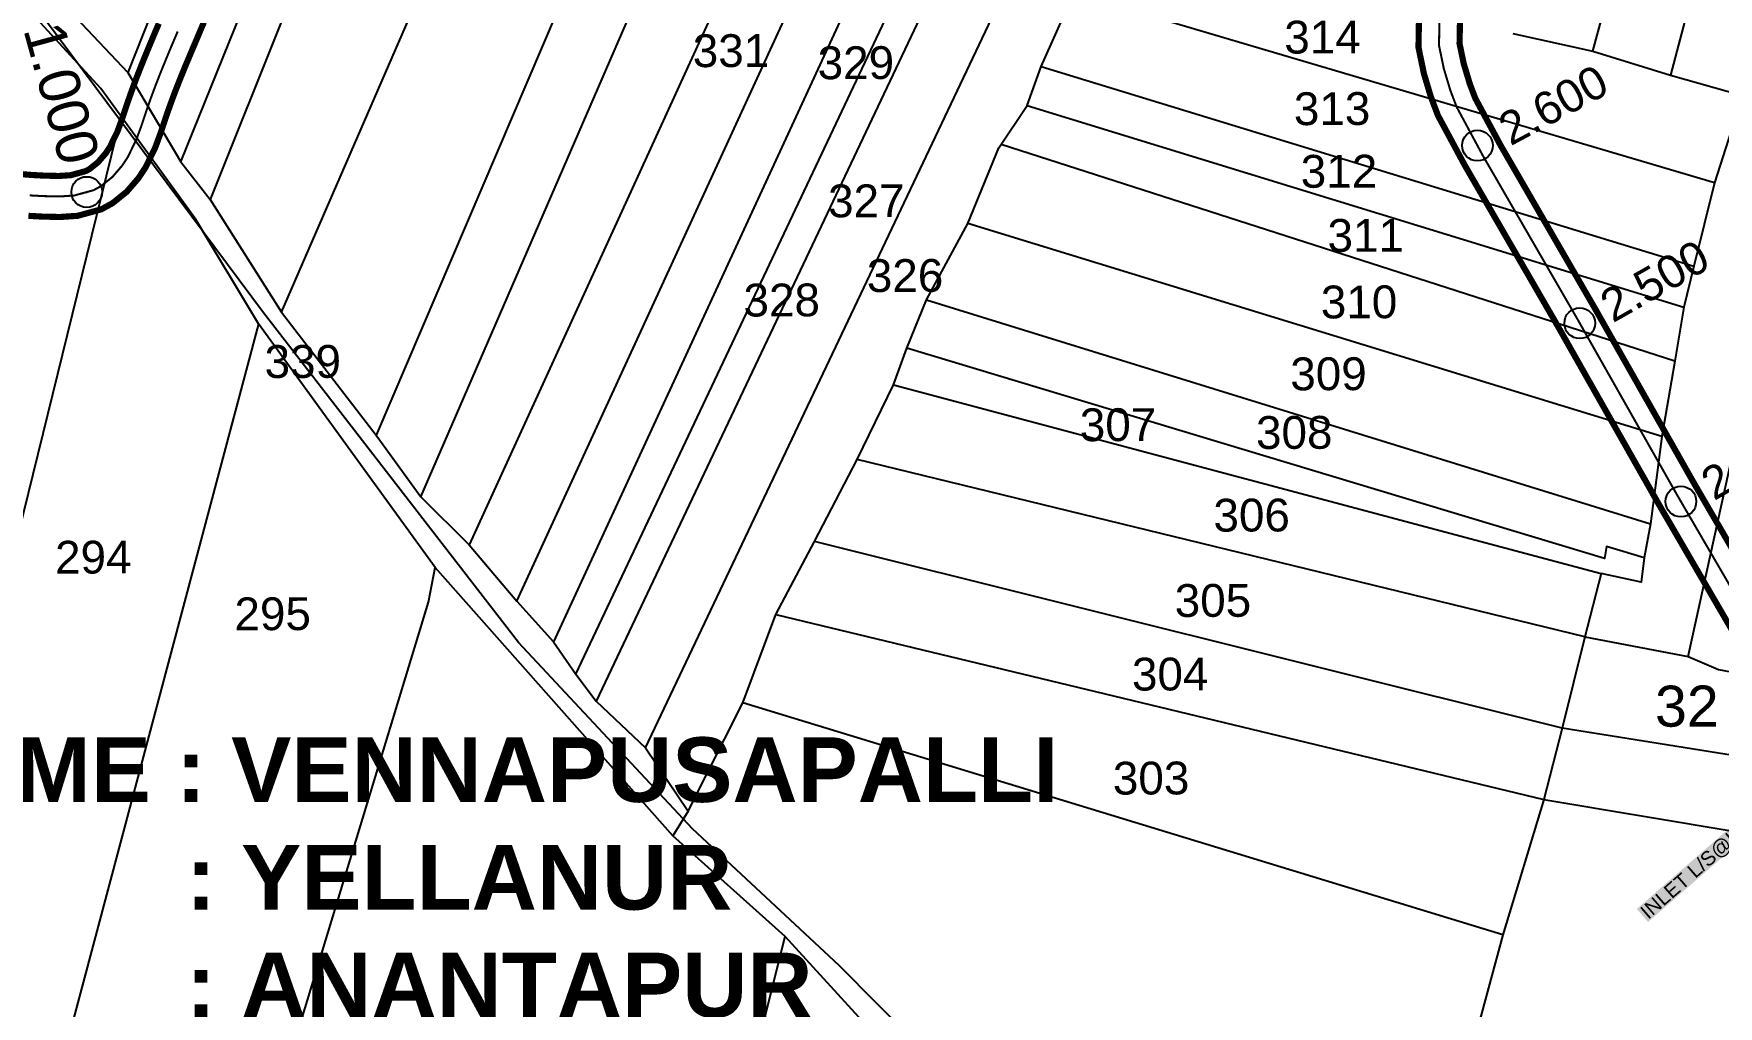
# Model space of a CAD drawing. Header units: inches. Extents: x 182366 to 215308, y 1619047 to 1632624.
# Drawn here: x 186635 to 187456, y 1620985 to 1621460 of the extents above; entities that cross this region are included whole.
import ezdxf
from ezdxf.enums import TextEntityAlignment as Align

# ---------------------------------------------------------------- set-up
doc = ezdxf.new("R2010")
doc.units = ezdxf.units.IN
doc.header["$MEASUREMENT"] = 0
doc.header["$PDMODE"] = 32
doc.header["$PDSIZE"] = 15
doc.linetypes.add('HIDDEN2', pattern=[0.1875, 0.125, -0.0625])
for name, color, linetype in [('CANAL1', 7, 'Continuous'), ('CHANAGE', 1, 'Continuous'), ('CS', 134, 'Continuous'), ('CSMark', 72, 'Continuous'), ('PLOT', 7, 'Continuous'), ('PLOT NO', 7, 'Continuous'), ('ROAD', 1, 'Continuous'), ('STREAM', 4, 'Continuous'), ('STRUCTURE', 5, 'Continuous'), ('TEXT', 1, 'Continuous')]:
    doc.layers.add(name, color=color, linetype=linetype)
doc.styles.get("Standard").update_dxf_attribs({"font": 'arial.ttf'})

msp = doc.modelspace()

# ---------------------------------------------------------------- linework, layer by layer
at = {"layer": 'CANAL1', "color": 200, "const_width": 3}
for points in [[(187489.74, 1621123.25), (187427.72, 1621229.85), (187378.83, 1621316.11), (187332.74, 1621395.81), (187319.72, 1621420), (187316.26, 1621429.15), (187312.92, 1621440.27), (187310.25, 1621453.14), (187310.5, 1621467.07), (187311.68, 1621475.37), (187312.7, 1621481.48), (187340.48, 1621575.63), (187358.53, 1621632.33), (187394.65, 1621747.94), (187415.79, 1621818.38), (187461.02, 1621964.93)], [(187507.18, 1621133.06), (187445.06, 1621239.81), (187396.19, 1621326.05), (187350.21, 1621405.55), (187337.96, 1621428.31), (187335.22, 1621435.57), (187332.33, 1621445.2), (187330.28, 1621455.02), (187330.48, 1621465.48), (187331.44, 1621472.33), (187332.22, 1621476.98), (187359.6, 1621569.77), (187377.6, 1621626.32), (187413.77, 1621742.08), (187434.93, 1621812.55), (187480.2, 1621959.25)]]:
    msp.add_lwpolyline(points, dxfattribs=at)
at = {"layer": 'CANAL1', "color": 1, "linetype": 'HIDDEN2', "ltscale": 30, "const_width": 1}
for points in [[(187498.46, 1621128.16), (187436.39, 1621234.83), (187387.51, 1621321.08), (187341.47, 1621400.68), (187328.84, 1621424.16), (187325.74, 1621432.36), (187322.63, 1621442.73), (187320.26, 1621454.08), (187320.49, 1621466.28), (187321.56, 1621473.85), (187322.46, 1621479.23), (187350.04, 1621572.7), (187368.06, 1621629.33), (187404.21, 1621745.01), (187425.36, 1621815.46), (187470.61, 1621962.09)], [(186705.11, 1621460.92), (186702.34, 1621454.4), (186699.61, 1621447.86), (186696.94, 1621441.3), (186694.36, 1621434.72), (186691.9, 1621428.09), (186690.08, 1621422.88), (186687.35, 1621414.7), (186684.88, 1621408.07), (186680.79, 1621399.68), (186678.04, 1621395.5), (186673.3, 1621389.98), (186667.74, 1621385.51), (186664.12, 1621383.52), (186654.63, 1621380.92), (186647.46, 1621380.45), (186639.37, 1621380.63), (186632.99, 1621380.98)]]:
    msp.add_lwpolyline(points, dxfattribs=at)
at = {"layer": 'CANAL1', "color": 6, "linetype": 'ByBlock', "ltscale": 2, "const_width": 3}
for points in [[(186695.91, 1621464.83), (186693.13, 1621458.28), (186690.37, 1621451.68), (186687.65, 1621445.01), (186685.01, 1621438.28), (186682.49, 1621431.47), (186680.62, 1621426.12), (186677.91, 1621418.03), (186675.68, 1621412.01), (186672.08, 1621404.64), (186670.04, 1621401.53), (186666.31, 1621397.2), (186662.16, 1621393.85), (186660.35, 1621392.85), (186652.97, 1621390.83), (186647.24, 1621390.45), (186639.76, 1621390.62), (186633.66, 1621390.96), (186626.86, 1621391.5)], [(186717.88, 1621465.4), (186714.32, 1621457.01), (186711.56, 1621450.51), (186708.85, 1621444.04), (186706.22, 1621437.59), (186703.7, 1621431.15), (186701.31, 1621424.7), (186699.54, 1621419.65), (186696.78, 1621411.37), (186694.09, 1621404.13), (186689.49, 1621394.72), (186686.04, 1621389.46), (186680.28, 1621382.77), (186673.33, 1621377.17), (186667.9, 1621374.19), (186656.3, 1621371.01), (186647.67, 1621370.44), (186638.98, 1621370.64), (186632.32, 1621371)]]:
    msp.add_lwpolyline(points, dxfattribs=at)
at = {"layer": 'CS', "color": 3}
for p in [(187339, 1621405.29), (187388.9, 1621318.63), (187438.24, 1621231.65)]:
    msp.add_point(p, dxfattribs=at)
at = {"layer": 'CSMark'}
msp.add_point((186660.76, 1621382.6), dxfattribs=at)
at = {"layer": 'PLOT'}
for points in [[(187395.32, 1621451.36), (187505.49, 1621857.59)], [(187540.18, 1621845.05), (187433.13, 1621439.55)], [(186755.68, 1621324.09), (186961.43, 1621797.45)], [(187015.75, 1621764.65), (186801.93, 1621263.97)], [(186869.19, 1621749.51), (186720.97, 1621378.96)], [(186706.65, 1621397.29), (186847.69, 1621746.49)], [(186823.69, 1621234.02), (187045.28, 1621745.02)], [(186796.47, 1621733.08), (186680.74, 1621440.98)], [(187076.62, 1621712.15), (186847.24, 1621210.5)], [(187441.81, 1621155.98), (187560.76, 1621697.2)], [(186870.51, 1621183.11), (187095.64, 1621672.93)], [(187112.12, 1621648.13), (186888.44, 1621163.2)], [(186899.24, 1621147.5), (187130.58, 1621636.96)], [(187138.74, 1621619.13), (186909.28, 1621134.21)], [(186933.31, 1621111.5), (187164.42, 1621598.78)], [(186621.46, 1621503.79), (186680.74, 1621440.98), (186706.65, 1621397.29), (186720.97, 1621378.96), (186755.68, 1621324.09), (186801.93, 1621263.97), (186823.69, 1621234.02), (186847.24, 1621210.5), (186870.51, 1621183.11), (186888.44, 1621163.2), (186899.24, 1621147.5), (186909.28, 1621134.21), (186933.31, 1621111.5), (186954.01, 1621080.55), (186946.65, 1621068.54)], [(187069.76, 1620944.57), (187001.39, 1621019.51), (186946.65, 1621068.54), (186830.75, 1621199.5), (186744.48, 1621318.32), (186713.96, 1621369.19), (186667.59, 1621433.19), (186610.41, 1621495.35)], [(186954.01, 1621080.55), (186980.78, 1621133.44), (186996.86, 1621176.48), (187015.72, 1621212.15), (187036.5, 1621252.08), (187054.25, 1621288.64), (187060.78, 1621306.46), (187070.38, 1621330.1), (187090.4, 1621367.32), (187105.61, 1621404.25), (187119.38, 1621424.81), (187126.31, 1621443.83), (187142.23, 1621479.66)], [(187454.56, 1621387.18), (187142.23, 1621479.66)], [(187356.31, 1621460), (187395.32, 1621451.36), (187433.13, 1621439.55), (187468.26, 1621429.68), (187454.56, 1621387.18), (187444.46, 1621346.38), (187439.65, 1621326.39), (187435.35, 1621300.08), (187428.89, 1621263.29), (187423.43, 1621220.75), (187420.31, 1621204.18), (187418.89, 1621192.24), (187399.38, 1621196.56), (187391.44, 1621165.61), (187380.36, 1621121.14), (187371.46, 1621086.29), (187351.44, 1621020.35), (187327.1, 1620930.78)], [(187126.31, 1621443.83), (187444.46, 1621346.38)], [(187119.38, 1621424.81), (187439.65, 1621326.39)], [(186529.81, 1620971.61), (186567.75, 1621069.18), (186589.22, 1621061.04), (186677.47, 1621419.55)], [(187435.35, 1621300.08), (187106.69, 1621405.87)], [(187428.89, 1621263.29), (187090.4, 1621367.32)], [(187070.38, 1621330.1), (187423.43, 1621220.75)], [(186744.48, 1621318.32), (186646.28, 1620949.33), (186718.31, 1620823.8), (186826, 1620701.63), (186806.19, 1620635.75)], [(187420.31, 1621204.18), (187401.87, 1621209.71), (187400.91, 1621203.78), (187060.78, 1621306.46)], [(187054.25, 1621288.64), (187399.38, 1621196.56)], [(187391.44, 1621165.61), (187036.5, 1621252.08)], [(187900.11, 1621038), (187380.36, 1621121.14), (187015.72, 1621212.15)], [(186718.31, 1620823.8), (186827.39, 1621182.53), (186830.75, 1621199.5)], [(186996.86, 1621176.48), (187371.46, 1621086.29)], [(187391.44, 1621165.61), (187441.81, 1621155.98), (187456.63, 1621149.79), (187469.46, 1621147.2), (187496.12, 1621139.4), (187529.02, 1621132.94), (187559.62, 1621127.46), (187572.51, 1621125.17), (187588.31, 1621122.59), (187601.79, 1621120.99), (187621.54, 1621115.47), (187636.68, 1621112.56), (187657.73, 1621109.67), (187686.41, 1621104.79), (187715.69, 1621100.62), (187749.57, 1621096.13), (187776.88, 1621092.28), (187817.66, 1621089.45), (187842.67, 1621083.95), (187866.69, 1621080.08), (187909.13, 1621075.29), (187900.11, 1621038), (187894.31, 1620998.88), (187876.62, 1620889.18)], [(187351.44, 1621020.35), (186980.78, 1621133.44)], [(187371.46, 1621086.29), (187894.31, 1620998.88)], [(186899.07, 1620610.91), (187001.39, 1621019.51)]]:
    msp.add_lwpolyline(points, dxfattribs=at)
at = {"layer": 'ROAD'}
msp.add_lwpolyline([(187211.92, 1620819.43), (187027.75, 1621005.39), (186956.24, 1621071.94), (186871.29, 1621162.94), (186747.01, 1621323.75), (186611.5, 1621505.51), (186557.38, 1621536.49), (186509.98, 1621556.37), (186468.08, 1621593.52), (186451.86, 1621615.73), (186430.05, 1621625.43), (186349.86, 1621638.45), (186316.5, 1621640.92)], dxfattribs=at)
at = {"layer": 'STREAM'}
msp.add_spline([(187217.13, 1620747.15), (187228.61, 1620779.2), (187256.4, 1620798.12), (187291.62, 1620809.65), (187321.74, 1620820.17), (187338.23, 1620847.89), (187348.74, 1620883.48), (187363.48, 1620904.77), (187394.55, 1620904.71), (187426.82, 1620902.31), (187444.95, 1620921.35), (187462.32, 1620926.72), (187497.9, 1620925.22), (187509.6, 1620941.03), (187518.57, 1620954.09), (187552.17, 1620952.02), (187571, 1620953.05), (187592.15, 1620981.75), (187601.7, 1621015.73), (187604.28, 1621042.89), (187612.97, 1621062.73), (187622.2, 1621074.85), (187619.53, 1621104.18), (187623.59, 1621122.2), (187642.89, 1621123.81), (187664.26, 1621125.94), (187696.46, 1621120.38), (187720.93, 1621119.43), (187762.4, 1621113.4), (187805.14, 1621113.79), (187819, 1621127.22), (187832.12, 1621130.61), (187843.77, 1621137.89), (187852.1, 1621158.23), (187878.72, 1621158.15), (187907.46, 1621149.38), (187930.37, 1621152.24), (187956.45, 1621169.41), (187968.46, 1621198.31), (187968.56, 1621216.2), (187979.51, 1621223.66), (188022.27, 1621234.32), (188056.1, 1621249.75), (188063.3, 1621268.8), (188070.39, 1621291.78), (188069.31, 1621307.25), (188060.25, 1621315.73), (188062.78, 1621330.95), (188068.9, 1621351.34), (188079.17, 1621367.36), (188088.97, 1621370.74), (188113.51, 1621359.99), (188134.68, 1621357.23), (188152.74, 1621357.8), (188165.63, 1621361.46), (188172.33, 1621362.77)], degree=3, dxfattribs=at)
msp.add_open_spline([(187217.03, 1620747.11), (187219.31, 1620749.65), (187219.3, 1620751.58), (187220.82, 1620754.32), (187222.54, 1620757.85), (187230.01, 1620763.11), (187230.84, 1620765.39), (187232.48, 1620769.05), (187233.26, 1620770.51), (187235.03, 1620773.32), (187236.04, 1620774.63), (187238.42, 1620777.21), (187239.78, 1620778.46), (187244.88, 1620782.54), (187249.33, 1620785.14), (187256.67, 1620788.73), (187259.33, 1620789.91), (187264.6, 1620792.14), (187267.22, 1620793.18), (187275.11, 1620796.09), (187280.38, 1620797.77), (187287.98, 1620799.82), (187290.14, 1620800.36), (187293.97, 1620801.26), (187295.63, 1620801.63), (187299.06, 1620802.38), (187300.83, 1620802.77), (187306.21, 1620804.01), (187309.91, 1620804.96), (187317.31, 1620807.55), (187321.03, 1620809.2), (187326.36, 1620812.67), (187328.12, 1620814.04), (187331.3, 1620816.99), (187332.74, 1620818.57), (187337.54, 1620824.54), (187340.18, 1620829.32), (187343.98, 1620837.83), (187345.33, 1620841.55), (187348.48, 1620851.25), (187349.93, 1620857.05), (187352.86, 1620868.18), (187354.33, 1620873.5), (187357.49, 1620882.08), (187358.89, 1620885.37), (187361.67, 1620890.53), (187363, 1620892.55), (187365.1, 1620895.01), (187365.86, 1620895.76), (187367.09, 1620896.75), (187367.57, 1620897.08), (187368.53, 1620897.62), (187369.04, 1620897.86), (187370.78, 1620898.5), (187372.2, 1620898.8), (187375.56, 1620899.06), (187377.5, 1620899.01), (187381.74, 1620898.57), (187384.04, 1620898.18), (187389.67, 1620897), (187393.08, 1620896.1), (187400.16, 1620894.21), (187403.84, 1620893.23), (187410.66, 1620891.9), (187413.77, 1620891.47), (187419.44, 1620891.39), (187421.97, 1620891.58), (187425.93, 1620892.5), (187427.36, 1620892.95), (187429.69, 1620893.96), (187430.62, 1620894.43), (187432.4, 1620895.49), (187433.22, 1620896.06), (187436.25, 1620898.39), (187438.06, 1620900.31), (187441.28, 1620904.07), (187442.7, 1620905.94), (187445.37, 1620909.36), (187446.63, 1620910.92), (187448.47, 1620912.88), (187449.1, 1620913.48), (187450.22, 1620914.43), (187450.71, 1620914.8), (187451.76, 1620915.49), (187452.32, 1620915.8), (187454.06, 1620916.65), (187455.34, 1620917.1), (187458.43, 1620917.82), (187460.3, 1620918.02), (187464.67, 1620917.99), (187467.43, 1620917.65), (187473.36, 1620916.64), (187476.53, 1620915.98), (187482.54, 1620914.98), (187485.34, 1620914.61), (187490.5, 1620914.48), (187492.82, 1620914.6), (187497.01, 1620915.43), (187498.85, 1620915.99), (187501.76, 1620917.36), (187502.86, 1620918), (187504.86, 1620919.4), (187505.77, 1620920.16), (187508.77, 1620922.97), (187510.47, 1620925.2), (187513.45, 1620929.72), (187514.73, 1620932.03), (187517.1, 1620936.52), (187518.18, 1620938.72), (187520.21, 1620942.53), (187521.17, 1620944.15), (187522.39, 1620945.78), (187522.74, 1620946.19), (187523.26, 1620946.7), (187523.44, 1620946.86), (187523.75, 1620947.09), (187523.9, 1620947.18), (187524.3, 1620947.37), (187524.53, 1620947.46), (187525.52, 1620947.73), (187526.56, 1620947.86), (187529.3, 1620947.81), (187530.98, 1620947.62), (187534.74, 1620946.96), (187536.82, 1620946.5), (187541.96, 1620945.3), (187545.1, 1620944.51), (187550.71, 1620943.4), (187553.1, 1620943.01), (187557.9, 1620942.54), (187560.31, 1620942.44), (187564.94, 1620942.64), (187567.15, 1620942.91), (187570.84, 1620943.75), (187572.33, 1620944.2), (187575.26, 1620945.36), (187576.68, 1620946.06), (187579.33, 1620947.64), (187580.58, 1620948.52), (187585.07, 1620952.13), (187587.77, 1620955.3), (187592.42, 1620961.99), (187594.37, 1620965.54), (187597.34, 1620971.67), (187598.47, 1620974.24), (187600.37, 1620978.8), (187601.17, 1620980.8), (187602.72, 1620984.81), (187603.46, 1620986.8), (187605.55, 1620992.79), (187606.77, 1620996.79), (187608.71, 1621004.49), (187609.45, 1621008.18), (187610.28, 1621013.94), (187610.51, 1621015.96), (187610.85, 1621019.9), (187610.98, 1621021.84), (187611.33, 1621027.55), (187611.52, 1621031.2), (187612.13, 1621037.19), (187612.48, 1621039.6), (187613.47, 1621044.21), (187614.12, 1621046.44), (187615.6, 1621050.29), (187616.38, 1621051.95), (187618.03, 1621054.83), (187618.85, 1621056.08), (187620.57, 1621058.34), (187621.55, 1621059.48), (187623.74, 1621061.98), (187624.95, 1621063.34), (187627.35, 1621066.41), (187628.57, 1621068.12), (187630.05, 1621071.02), (187630.44, 1621071.93), (187631.09, 1621073.74), (187631.35, 1621074.66), (187631.96, 1621077.37), (187632.14, 1621079.15), (187632.2, 1621082.56), (187632.08, 1621084.19), (187631.5, 1621089.01), (187630.8, 1621092.01), (187629.47, 1621097.76), (187628.84, 1621100.52), (187628.26, 1621104.39), (187628.12, 1621105.59), (187627.97, 1621107.98), (187627.95, 1621109.15), (187628.05, 1621111.55), (187628.21, 1621112.74), (187628.6, 1621114.44), (187628.83, 1621115.01), (187628.97, 1621115.28)], degree=3, knots=[0, 0, 0, 0, 1.077652, 1.077652, 3.232957, 3.232957, 4.940129, 4.940129, 6.234249, 6.234249, 7.648025, 7.648025, 9.061802, 9.061802, 12.436885, 12.436885, 14.237396, 14.237396, 16.037907, 16.037907, 19.63893, 19.63893, 21.045625, 21.045625, 22.086801, 22.086801, 23.127977, 23.127977, 25.210328, 25.210328, 27.292679, 27.292679, 28.360074, 28.360074, 29.427468, 29.427468, 32.222623, 32.222623, 34.344494, 34.344494, 37.955778, 37.955778, 41.567062, 41.567062, 43.774393, 43.774393, 45.535997, 45.535997, 46.545383, 46.545383, 47.242883, 47.242883, 47.940383, 47.940383, 49.404233, 49.404233, 50.868083, 50.868083, 52.331933, 52.331933, 54.290382, 54.290382, 56.248832, 56.248832, 57.825071, 57.825071, 59.025388, 59.025388, 59.693503, 59.693503, 60.139356, 60.139356, 60.585209, 60.585209, 61.886021, 61.886021, 63.186833, 63.186833, 64.487645, 64.487645, 65.197107, 65.197107, 65.80712, 65.80712, 66.417132, 66.417132, 67.637158, 67.637158, 69.134987, 69.134987, 70.921997, 70.921997, 72.709007, 72.709007, 74.168811, 74.168811, 75.278286, 75.278286, 76.117591, 76.117591, 76.637074, 76.637074, 77.156558, 77.156558, 78.485258, 78.485258, 79.813957, 79.813957, 81.142657, 81.142657, 82.471357, 82.471357, 83.091063, 83.091063, 83.545619, 83.545619, 84.085566, 84.085566, 84.625513, 84.625513, 85.881283, 85.881283, 87.137053, 87.137053, 88.392823, 88.392823, 90.05861, 90.05861, 91.233224, 91.233224, 92.407838, 92.407838, 93.466939, 93.466939, 94.185835, 94.185835, 94.907722, 94.907722, 95.629609, 95.629609, 97.67564, 97.67564, 99.721671, 99.721671, 101.198969, 101.198969, 102.403805, 102.403805, 103.60864, 103.60864, 106.018311, 106.018311, 108.187459, 108.187459, 109.329385, 109.329385, 110.471312, 110.471312, 112.755164, 112.755164, 114.443623, 114.443623, 116.132083, 116.132083, 117.508538, 117.508538, 118.633129, 118.633129, 119.619505, 119.619505, 120.60588, 120.60588, 121.592256, 121.592256, 121.997422, 121.997422, 122.402588, 122.402588, 123.21292, 123.21292, 124.023253, 124.023253, 125.689104, 125.689104, 127.354954, 127.354954, 128.121629, 128.121629, 128.888304, 128.888304, 129.829268, 129.829268, 130.654822, 130.654822, 130.654822, 130.654822], dxfattribs=at)

# ---------------------------------------------------------------- texts
at = {"layer": 'CHANAGE'}
for s, rotation, p in [('2.600', 28.28873, (187351.32, 1621411.92)), ('2.500', 29.54277, (187401.08, 1621325.53)), ('2.400', 30.19302, (187450.34, 1621238.69))]:
    msp.add_text(s, height=16, rotation=rotation, dxfattribs=at).set_placement(p, align=Align.MIDDLE_LEFT)
at = {"layer": 'CSMark', "color": 1}
msp.add_text('1.000', height=20, rotation=285.30118, dxfattribs=at).set_placement((186657.85, 1621397.12), align=Align.MIDDLE_RIGHT)
at = {"layer": 'PLOT NO'}
for s, height, p in [('314', 16, (187263.44, 1621458.21)), ('331', 16, (186974.95, 1621451.58)), ('329', 16, (187035.86, 1621445.69)), ('313', 16, (187268.11, 1621423.3)), ('312', 16, (187271.46, 1621392.75)), ('327', 16, (187040.96, 1621378.33)), ('311', 16, (187284.53, 1621361.48)), ('326', 16, (187059.84, 1621341.88)), ('328', 16, (186999.7, 1621329.94)), ('310', 16, (187281.26, 1621329.02)), ('339', 16, (186766.13, 1621299.96)), ('309', 16, (187266.37, 1621293.96)), ('307', 16, (187163.72, 1621269.13)), ('308', 16, (187249.66, 1621265.35)), ('306', 16, (187228.89, 1621225.02)), ('294', 16, (186663.95, 1621204.51)), ('305', 16, (187210.01, 1621183.4)), ('295', 16, (186751.44, 1621176.91)), ('304', 16, (187189.15, 1621147.5)), ('32', 20, (187441.14, 1621131.86)), ('303', 16, (187179.84, 1621096.75))]:
    msp.add_text(s, height=height, rotation=0.18821, dxfattribs=at).set_placement(p, align=Align.MIDDLE_CENTER)
at = {"layer": 'STRUCTURE', "color": 5, "insert": (187417.69, 1621032.83, 47), "char_height": 7, "width": 93.8538, "attachment_point": 1, "rotation": 41.08263, "bg_fill": 1, "box_fill_scale": 1.1, "bg_fill_color": 7, "bg_fill_true_color": 16777215, "bg_fill_transparency": 0}
msp.add_mtext('INLET L/S@KM2.255', dxfattribs=at)
at = {"layer": 'TEXT', "insert": (186359.64, 1621116.61), "char_height": 31.4996, "width": 823.4731, "attachment_point": 1}
msp.add_mtext('\\pxql;{\\fArial|b1|i0|c0|p34;\\C1;VILLAGE NAME :\\C5; VENNAPUSAPALLI\\P\\C1;MANDAL             : \\C5;YELLANUR\\P\\C1;DISTRICT            : \\C5;ANANTAPUR}', dxfattribs=at)

doc.saveas('drawing.dxf')
